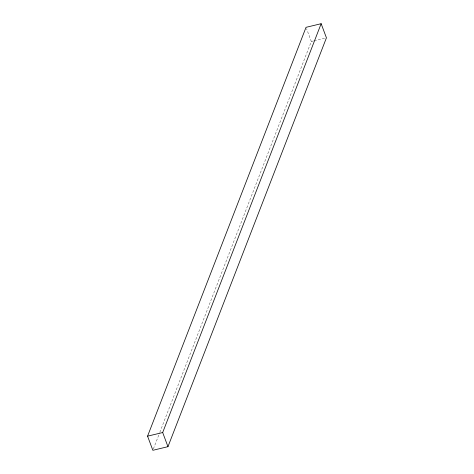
<?xml version="1.0" encoding="UTF-8"?>
<svg xmlns="http://www.w3.org/2000/svg" width="474" height="474" viewBox="0 0 474 474"><rect width="100%" height="100%" fill="white"/><g stroke="black" fill="none" stroke-linecap="round" stroke-linejoin="round"><path stroke-width="0.36" stroke-dasharray="2.37 1.78" d="M153.386 448.919L159.531 433.064M159.797 432.377L311.317 41.463L306.536 28.677M311.317 41.463L313.474 40.948M314.197 40.77L324.992 38.181"/><path stroke-width="0.71" d="M147.568 436.163L306.032 27.326L321.147 23.7L326.432 37.837L167.968 446.674L152.853 450.3L147.568 436.163L162.683 432.537L321.147 23.7M162.683 432.537L167.968 446.674"/></g></svg>
